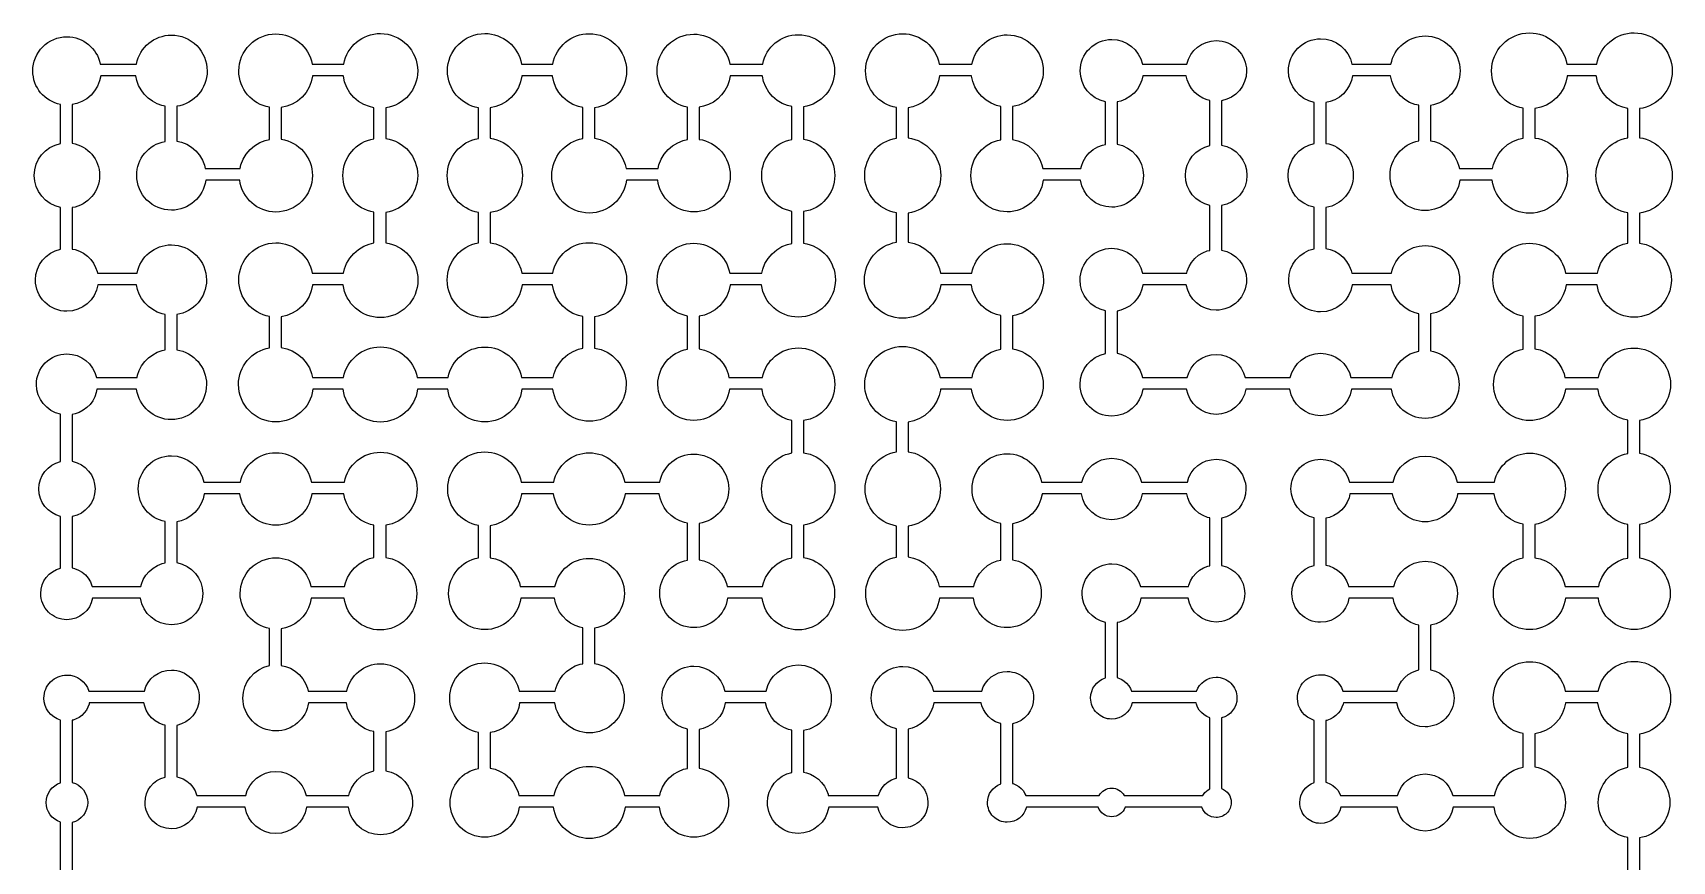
# Model space of a CAD drawing. Extents: x 0.02 to 7.98, y 0.02 to 7.98.
# Drawn here: x 2.022 to 3.984, y 2.991 to 3.982 of the extents above; entities that cross this region are included whole.
import ezdxf

# ---------------------------------------------------------------- set-up
doc = ezdxf.new("R2010")
doc.units = 0
doc.layers.add('PYDXF', color=18, linetype='CONTINUOUS')

msp = doc.modelspace()

# ---------------------------------------------------------------- linework, layer by layer
at = {"layer": 'PYDXF'}
for points in [[(2.0555, 2.956), (2.0555, 3.0376, -0.325591), (2.0383, 3.0612, -0.325591), (2.0555, 3.0849), (2.0555, 3.1599, -0.334101), (2.0356, 3.1862, -0.414214), (2.0631, 3.2137, -0.327163), (2.0893, 3.1945), (2.1558, 3.1945, -0.342641), (2.1881, 3.2197, -0.414214), (2.2215, 3.1862, -0.358841), (2.1945, 3.1535), (2.1945, 3.092), (2.1974, 3.0913), (2.202, 3.0895), (2.2064, 3.0868), (2.2104, 3.0835), (2.2137, 3.0795), (2.2164, 3.0751), (2.2182, 3.0705), (2.2184, 3.0695), (2.277, 3.0695, -0.349818), (2.3131, 3.0984, -0.349818), (2.3493, 3.0695), (2.4005, 3.0695), (2.4012, 3.0726), (2.4035, 3.0783), (2.4067, 3.0837), (2.4108, 3.0885), (2.4157, 3.0927), (2.4211, 3.0959), (2.4268, 3.0981), (2.4305, 3.099), (2.4305, 3.1461), (2.4261, 3.1471), (2.42, 3.1495), (2.4143, 3.1529), (2.4092, 3.1573), (2.4048, 3.1624), (2.4014, 3.1682), (2.399, 3.1742), (2.3976, 3.1803), (2.3976, 3.1805), (2.3522, 3.1805, -0.372112), (2.3131, 3.1468, -0.414214), (2.2736, 3.1862, -0.358306), (2.3055, 3.2249), (2.3055, 3.2693, -0.362518), (2.2704, 3.3112, -0.414214), (2.3131, 3.3539, -0.358136), (2.3549, 3.3195), (2.3954, 3.3195), (2.3964, 3.3241), (2.399, 3.3305), (2.4026, 3.3366), (2.4073, 3.3421), (2.4128, 3.3467), (2.4189, 3.3504), (2.4253, 3.3529), (2.4305, 3.3541), (2.4305, 3.393), (2.4264, 3.3939), (2.4205, 3.396), (2.4148, 3.399), (2.4095, 3.4029), (2.4048, 3.4076), (2.4009, 3.4129), (2.3979, 3.4186), (2.3958, 3.4245), (2.3945, 3.4305), (2.3945, 3.4305), (2.3561, 3.4305, -0.375844), (2.3131, 3.3929, -0.375844), (2.2701, 3.4305), (2.2274, 3.4305), (2.2274, 3.4305), (2.2261, 3.4246), (2.2238, 3.4187), (2.2204, 3.4132), (2.2162, 3.4081), (2.2112, 3.4039), (2.2056, 3.4006), (2.1998, 3.3983), (2.1945, 3.3971), (2.1945, 3.3481, -0.364784), (2.2256, 3.3112, -0.414214), (2.1881, 3.2738, -0.369815), (2.1511, 3.3055), (2.0938, 3.3055, -0.36158), (2.0631, 3.2799, -0.414214), (2.0318, 3.3112, -0.343784), (2.0555, 3.3415), (2.0555, 3.4035, -0.348782), (2.0294, 3.4362, -0.348782), (2.0555, 3.469), (2.0555, 3.5256, -0.353797), (2.0266, 3.5612, -0.414214), (2.0631, 3.5978, -0.348704), (2.0986, 3.5695), (2.147, 3.5695), (2.1476, 3.5724), (2.1496, 3.5781), (2.1525, 3.5836), (2.1563, 3.5886), (2.1607, 3.5931), (2.1658, 3.5968), (2.1712, 3.5997), (2.1769, 3.6017), (2.1805, 3.6025), (2.1805, 3.645), (2.1769, 3.6458), (2.1712, 3.6478), (2.1658, 3.6507), (2.1607, 3.6544), (2.1563, 3.6589), (2.1525, 3.6639), (2.1496, 3.6694), (2.1476, 3.675), (2.1465, 3.6805), (2.1002, 3.6805, -0.369932), (2.0631, 3.6487, -0.414214), (2.0255, 3.6862, -0.355484), (2.0555, 3.7229), (2.0555, 3.773, -0.35777), (2.024, 3.8112, -0.35777), (2.0555, 3.8495), (2.0555, 3.8962, -0.36158), (2.0223, 3.9362, -0.414214), (2.0631, 3.9771, -0.355549), (2.103, 3.9445), (2.1462, 3.9445, -0.358279), (2.1881, 3.9791, -0.414214), (2.2309, 3.9362, -0.37097), (2.1945, 3.8939), (2.1945, 3.8523), (2.2003, 3.8509), (2.2064, 3.8485), (2.2123, 3.845), (2.2175, 3.8406), (2.2219, 3.8354), (2.2254, 3.8296), (2.2278, 3.8234), (2.2287, 3.8195), (2.2703, 3.8195), (2.2713, 3.8241), (2.2739, 3.8305), (2.2775, 3.8366), (2.2822, 3.8422), (2.2877, 3.8468), (2.2938, 3.8505), (2.3003, 3.853), (2.3055, 3.8542), (2.3055, 3.8927, -0.364368), (2.2688, 3.9362, -0.414214), (2.3131, 3.9805, -0.36158), (2.3565, 3.9445), (2.3943, 3.9445, -0.36158), (2.4381, 3.981, -0.414214), (2.4828, 3.9362, -0.372838), (2.4445, 3.892), (2.4445, 3.8555, -0.372838), (2.4828, 3.8112, -0.372838), (2.4445, 3.767), (2.4445, 3.7307, -0.373046), (2.4831, 3.6862, -0.414214), (2.4381, 3.6413, -0.37715), (2.3936, 3.6805), (2.3571, 3.6805), (2.357, 3.6798), (2.3555, 3.6732), (2.353, 3.6666), (2.3492, 3.6604), (2.3445, 3.6548), (2.3389, 3.6501), (2.3327, 3.6464), (2.3262, 3.6438), (2.3195, 3.6423), (2.3195, 3.6423), (2.3195, 3.6055), (2.3196, 3.6055), (2.3263, 3.604), (2.3328, 3.6014), (2.3391, 3.5976), (2.3447, 3.5929), (2.3495, 3.5872), (2.3532, 3.581), (2.3559, 3.5744), (2.357, 3.5695), (2.394, 3.5695, -0.36158), (2.4381, 3.6062, -0.36158), (2.4822, 3.5695), (2.5193, 3.5695, -0.36158), (2.5631, 3.606, -0.36158), (2.607, 3.5695), (2.6449, 3.5695), (2.646, 3.5742), (2.6486, 3.5807), (2.6523, 3.5868), (2.657, 3.5924), (2.6625, 3.5971), (2.6687, 3.6008), (2.6752, 3.6034), (2.6805, 3.6046), (2.6805, 3.6424), (2.675, 3.6436), (2.6684, 3.6462), (2.6622, 3.6499), (2.6566, 3.6547), (2.6518, 3.6603), (2.6481, 3.6666), (2.6455, 3.6731), (2.644, 3.6798), (2.6439, 3.6805), (2.6077, 3.6805, -0.377241), (2.5631, 3.6412, -0.414214), (2.5181, 3.6862, -0.365214), (2.5555, 3.7306), (2.5555, 3.767, -0.365097), (2.5182, 3.8112, -0.365097), (2.5555, 3.8555), (2.5555, 3.8922, -0.364862), (2.5184, 3.9362, -0.414214), (2.5631, 3.981, -0.36158), (2.607, 3.9445), (2.6444, 3.9445, -0.36158), (2.6881, 3.9808, -0.414214), (2.7327, 3.9362, -0.372747), (2.6945, 3.8921), (2.6945, 3.8557), (2.6946, 3.8557), (2.7013, 3.8542), (2.7079, 3.8516), (2.7142, 3.8478), (2.7199, 3.843), (2.7247, 3.8374), (2.7284, 3.8311), (2.7311, 3.8244), (2.7322, 3.8195), (2.7704, 3.8195), (2.7714, 3.8241), (2.774, 3.8305), (2.7776, 3.8366), (2.7823, 3.8421), (2.7878, 3.8467), (2.7939, 3.8504), (2.8003, 3.8529), (2.8055, 3.8541), (2.8055, 3.893, -0.363977), (2.7692, 3.9362, -0.414214), (2.8131, 3.9802, -0.359715), (2.8562, 3.9445), (2.8956, 3.9445, -0.35901), (2.9381, 3.9796, -0.414214), (2.9815, 3.9362, -0.37158), (2.9445, 3.8933), (2.9445, 3.8545, -0.371905), (2.9818, 3.8112, -0.371905), (2.9445, 3.768), (2.9445, 3.7302, -0.37254), (2.9825, 3.6862, -0.414214), (2.9381, 3.6418, -0.376698), (2.8941, 3.6805), (2.8565, 3.6805), (2.8565, 3.6799), (2.855, 3.6734), (2.8525, 3.6669), (2.8488, 3.6608), (2.8441, 3.6552), (2.8386, 3.6506), (2.8325, 3.6469), (2.826, 3.6443), (2.8195, 3.6429), (2.8195, 3.6038), (2.8258, 3.6024), (2.8321, 3.5999), (2.8381, 3.5963), (2.8436, 3.5917), (2.8481, 3.5863), (2.8517, 3.5802), (2.8543, 3.5739), (2.8552, 3.5695), (2.8953, 3.5695, -0.359428), (2.9381, 3.605, -0.414214), (2.9818, 3.5612, -0.371905), (2.9445, 3.518), (2.9445, 3.4796, -0.372021), (2.982, 3.4362, -0.372021), (2.9445, 3.3929), (2.9445, 3.3543, -0.371684), (2.9816, 3.3112, -0.414214), (2.9381, 3.2677, -0.375947), (2.895, 3.3055), (2.8535, 3.3055, -0.373473), (2.8131, 3.2704, -0.414214), (2.7723, 3.3112, -0.36158), (2.8055, 3.3512), (2.8055, 3.3953), (2.802, 3.396), (2.7963, 3.398), (2.7909, 3.4009), (2.7859, 3.4046), (2.7814, 3.409), (2.7777, 3.414), (2.7749, 3.4195), (2.7729, 3.4251), (2.7718, 3.4305), (2.731, 3.4305, -0.375753), (2.6881, 3.393, -0.375753), (2.6453, 3.4305), (2.6071, 3.4305), (2.607, 3.4298), (2.6055, 3.4232), (2.603, 3.4166), (2.5992, 3.4104), (2.5945, 3.4048), (2.5889, 3.4001), (2.5827, 3.3964), (2.5762, 3.3938), (2.5695, 3.3923), (2.5695, 3.3923), (2.5695, 3.354), (2.5758, 3.3526), (2.5822, 3.3501), (2.5883, 3.3465), (2.5937, 3.3418), (2.5983, 3.3364), (2.6019, 3.3303), (2.6045, 3.324), (2.6055, 3.3195), (2.647, 3.3195, -0.357209), (2.6881, 3.3532, -0.414214), (2.7301, 3.3112, -0.37014), (2.6945, 3.2698), (2.6945, 3.2275, -0.369893), (2.7299, 3.1862, -0.414214), (2.6881, 3.1445, -0.374393), (2.6468, 3.1805), (2.6047, 3.1805), (2.6036, 3.175), (2.6016, 3.1694), (2.5987, 3.1639), (2.595, 3.1589), (2.5905, 3.1544), (2.5854, 3.1507), (2.58, 3.1478), (2.5743, 3.1458), (2.5695, 3.1448), (2.5695, 3.1023), (2.5753, 3.1009), (2.5814, 3.0985), (2.5873, 3.095), (2.5925, 3.0906), (2.5969, 3.0854), (2.6004, 3.0796), (2.6028, 3.0734), (2.6037, 3.0695), (2.6459, 3.0695, -0.358723), (2.6881, 3.1044, -0.358723), (2.7304, 3.0695), (2.7725, 3.0695), (2.7734, 3.0734), (2.7758, 3.0796), (2.7793, 3.0854), (2.7837, 3.0906), (2.789, 3.095), (2.7948, 3.0985), (2.8009, 3.1009), (2.8055, 3.102), (2.8055, 3.149, -0.356268), (2.775, 3.1862, -0.414214), (2.8131, 3.2243, -0.35135), (2.8502, 3.1945), (2.8996, 3.1945, -0.353562), (2.9381, 3.2257, -0.414214), (2.9776, 3.1862, -0.367347), (2.9445, 3.1473), (2.9445, 3.0975), (2.948, 3.0968), (2.9529, 3.095), (2.9577, 3.0925), (2.9622, 3.0892), (2.9661, 3.0853), (2.9694, 3.0809), (2.9719, 3.0761), (2.9737, 3.0711), (2.974, 3.0695), (3.0341, 3.0695), (3.0343, 3.0701), (3.036, 3.0746), (3.0385, 3.0788), (3.0418, 3.0826), (3.0456, 3.0858), (3.0498, 3.0883), (3.0542, 3.0901), (3.0555, 3.0904), (3.0555, 3.1494, -0.355667), (3.0254, 3.1862, -0.414214), (3.0631, 3.2239, -0.350708), (3.0998, 3.1945), (3.1577, 3.1945, -0.338591), (3.1881, 3.2179, -0.414214), (3.2197, 3.1862, -0.35568), (3.1945, 3.1554), (3.1945, 3.084), (3.1951, 3.0838), (3.1985, 3.0825), (3.2019, 3.0805), (3.2048, 3.078), (3.2074, 3.075), (3.2093, 3.0717), (3.2102, 3.0695), (3.2981, 3.0695, -0.273177), (3.3131, 3.0784, -0.273177), (3.3281, 3.0695), (3.4222, 3.0695), (3.4229, 3.0708), (3.4245, 3.073), (3.4264, 3.0749), (3.4286, 3.0765), (3.4305, 3.0775), (3.4305, 3.1626), (3.4271, 3.1639), (3.4237, 3.166), (3.4205, 3.1687), (3.4179, 3.1718), (3.4158, 3.1753), (3.4144, 3.1789), (3.414, 3.1805), (3.3376, 3.1805, -0.34835), (3.3131, 3.161, -0.414214), (3.2879, 3.1862, -0.327004), (3.3055, 3.2103), (3.3055, 3.2767, -0.351952), (3.2777, 3.3112, -0.414214), (3.3131, 3.3467, -0.346711), (3.3475, 3.3195), (3.4051, 3.3195), (3.4055, 3.3213), (3.4075, 3.3263), (3.4103, 3.3311), (3.414, 3.3354), (3.4183, 3.339), (3.423, 3.3419), (3.4281, 3.3439), (3.4305, 3.3444), (3.4305, 3.4016), (3.4277, 3.4022), (3.4224, 3.4043), (3.4174, 3.4073), (3.413, 3.4111), (3.4092, 3.4156), (3.4062, 3.4205), (3.4041, 3.4258), (3.4031, 3.4305), (3.3494, 3.4305, -0.368984), (3.3131, 3.3995, -0.368984), (3.2768, 3.4305), (3.2298, 3.4305), (3.2298, 3.4301), (3.2284, 3.4239), (3.2259, 3.4176), (3.2224, 3.4118), (3.2179, 3.4065), (3.2126, 3.402), (3.2067, 3.3984), (3.2005, 3.396), (3.1945, 3.3946), (3.1945, 3.3515, -0.368893), (3.2289, 3.3112, -0.414214), (3.1881, 3.2704, -0.373473), (3.1477, 3.3055), (3.107, 3.3055, -0.376607), (3.0631, 3.267, -0.414214), (3.0188, 3.3112, -0.364368), (3.0555, 3.3548), (3.0555, 3.3919, -0.365214), (3.0181, 3.4362, -0.365214), (3.0555, 3.4806), (3.0555, 3.5165, -0.365682), (3.0176, 3.5612, -0.414214), (3.0631, 3.6067, -0.36158), (3.1077, 3.5695), (3.146, 3.5695), (3.147, 3.5739), (3.1495, 3.5802), (3.1531, 3.5863), (3.1577, 3.5917), (3.1631, 3.5963), (3.1691, 3.5999), (3.1755, 3.6024), (3.1805, 3.6035), (3.1805, 3.6436), (3.1754, 3.6448), (3.169, 3.6473), (3.1629, 3.6509), (3.1574, 3.6556), (3.1528, 3.661), (3.1492, 3.6671), (3.1466, 3.6735), (3.1452, 3.68), (3.1451, 3.6805), (3.1085, 3.6805, -0.377849), (3.0631, 3.6404, -0.414214), (3.0173, 3.6862, -0.366033), (3.0555, 3.7313), (3.0555, 3.7665, -0.365682), (3.0176, 3.8112, -0.365682), (3.0555, 3.856), (3.0555, 3.8925, -0.364602), (3.0186, 3.9362, -0.414214), (3.0631, 3.9807, -0.36158), (3.1067, 3.9445), (3.1459, 3.9445, -0.358723), (3.1881, 3.9794, -0.414214), (3.2313, 3.9362, -0.371347), (3.1945, 3.8936), (3.1945, 3.8543), (3.2009, 3.8528), (3.2073, 3.8503), (3.2134, 3.8466), (3.2189, 3.842), (3.2235, 3.8365), (3.2271, 3.8304), (3.2297, 3.824), (3.2307, 3.8195), (3.2762, 3.8195), (3.2768, 3.8224), (3.279, 3.828), (3.2822, 3.8333), (3.2863, 3.8381), (3.2911, 3.8421), (3.2964, 3.8453), (3.302, 3.8475), (3.3055, 3.8483), (3.3055, 3.8994, -0.355667), (3.2754, 3.9362, -0.414214), (3.3131, 3.9739, -0.350708), (3.3498, 3.9445), (3.4029, 3.9445, -0.348192), (3.4381, 3.9725, -0.414214), (3.4744, 3.9362, -0.363144), (3.4445, 3.9006), (3.4445, 3.8474, -0.363886), (3.4749, 3.8112, -0.363886), (3.4445, 3.7751), (3.4445, 3.7218, -0.363144), (3.4744, 3.6862, -0.414214), (3.4381, 3.65, -0.368347), (3.4024, 3.6805), (3.3505, 3.6805), (3.3493, 3.6751), (3.3471, 3.6695), (3.3439, 3.6643), (3.3399, 3.6595), (3.3351, 3.6554), (3.3298, 3.6523), (3.3242, 3.6501), (3.3195, 3.649), (3.3195, 3.5985), (3.3242, 3.5974), (3.3298, 3.5952), (3.3351, 3.592), (3.3399, 3.588), (3.3439, 3.5832), (3.3471, 3.5779), (3.3493, 3.5724), (3.3499, 3.5695), (3.4033, 3.5695, -0.347406), (3.4381, 3.5971, -0.347406), (3.4729, 3.5695), (3.5268, 3.5695, -0.35004), (3.5631, 3.5985, -0.35004), (3.5994, 3.5695), (3.6485, 3.5695), (3.6493, 3.5732), (3.6517, 3.5791), (3.6551, 3.5848), (3.6594, 3.5899), (3.6645, 3.5943), (3.6702, 3.5977), (3.6762, 3.6), (3.6805, 3.601), (3.6805, 3.6459), (3.676, 3.6469), (3.6699, 3.6493), (3.6642, 3.6527), (3.659, 3.6571), (3.6546, 3.6623), (3.6512, 3.6681), (3.6487, 3.6741), (3.6474, 3.6803), (3.6473, 3.6805), (3.6009, 3.6805, -0.370724), (3.5631, 3.648, -0.414214), (3.5249, 3.6862, -0.356464), (3.5555, 3.7236), (3.5555, 3.7731, -0.3576), (3.5241, 3.8112, -0.3576), (3.5555, 3.8494), (3.5555, 3.8986, -0.356843), (3.5246, 3.9362, -0.414214), (3.5631, 3.9747, -0.351978), (3.6006, 3.9445), (3.6472, 3.9445, -0.357039), (3.6881, 3.9781, -0.414214), (3.73, 3.9362, -0.370049), (3.6945, 3.8949), (3.6945, 3.8527), (3.6993, 3.8517), (3.705, 3.8497), (3.7104, 3.8468), (3.7155, 3.8431), (3.72, 3.8386), (3.7237, 3.8336), (3.7266, 3.8281), (3.7286, 3.8224), (3.7292, 3.8195), (3.7687, 3.8195), (3.7698, 3.8245), (3.7725, 3.8312), (3.7763, 3.8375), (3.7811, 3.8432), (3.7868, 3.8481), (3.7931, 3.8519), (3.7998, 3.8545), (3.8055, 3.8558), (3.8055, 3.8915, -0.365682), (3.7676, 3.9362, -0.414214), (3.8131, 3.9817, -0.36158), (3.8577, 3.9445), (3.8934, 3.9445, -0.361678), (3.9381, 3.9818, -0.414214), (3.9837, 3.9362, -0.373616), (3.9445, 3.8911), (3.9445, 3.8564, -0.373616), (3.9837, 3.8112, -0.373616), (3.9445, 3.7661), (3.9445, 3.7304, -0.372722), (3.9827, 3.6862, -0.414214), (3.9381, 3.6416, -0.376879), (3.8939, 3.6805), (3.8567, 3.6805), (3.8567, 3.6805), (3.8555, 3.6745), (3.8534, 3.6686), (3.8503, 3.6629), (3.8464, 3.6576), (3.8418, 3.6529), (3.8365, 3.649), (3.8308, 3.646), (3.8248, 3.6439), (3.8195, 3.6428), (3.8195, 3.6039), (3.8258, 3.6025), (3.8322, 3.6), (3.8382, 3.5964), (3.8436, 3.5918), (3.8482, 3.5863), (3.8518, 3.5803), (3.8544, 3.5739), (3.8554, 3.5695), (3.8954, 3.5695, -0.359297), (3.9381, 3.6048, -0.414214), (3.9817, 3.5612, -0.371801), (3.9445, 3.5181), (3.9445, 3.4789, -0.371347), (3.9813, 3.4362, -0.371347), (3.9445, 3.3936), (3.9445, 3.3539, -0.371347), (3.9813, 3.3112, -0.414214), (3.9381, 3.2681, -0.375649), (3.8954, 3.3055), (3.856, 3.3055, -0.375753), (3.8131, 3.268, -0.414214), (3.7698, 3.3112, -0.363209), (3.8055, 3.3538), (3.8055, 3.3942), (3.8017, 3.395), (3.7959, 3.397), (3.7904, 3.4), (3.7852, 3.4038), (3.7806, 3.4083), (3.7768, 3.4135), (3.7739, 3.419), (3.7718, 3.4248), (3.7707, 3.4305), (3.727, 3.4305, -0.371982), (3.6881, 3.3969, -0.371982), (3.6492, 3.4305), (3.5982, 3.4305), (3.5971, 3.4258), (3.595, 3.4205), (3.5921, 3.4156), (3.5883, 3.4111), (3.5838, 3.4073), (3.5788, 3.4043), (3.5736, 3.4022), (3.5695, 3.4013), (3.5695, 3.345), (3.5732, 3.3442), (3.5783, 3.3421), (3.5831, 3.3393), (3.5875, 3.3356), (3.5911, 3.3313), (3.594, 3.3264), (3.596, 3.3214), (3.5965, 3.3195), (3.6505, 3.3195, -0.352175), (3.6881, 3.3498, -0.414214), (3.7267, 3.3112, -0.366267), (3.6945, 3.2732), (3.6945, 3.2201, -0.36158), (3.7227, 3.1862, -0.414214), (3.6881, 3.1517, -0.366137), (3.6541, 3.1805), (3.5903, 3.1805), (3.5899, 3.1788), (3.5886, 3.1751), (3.5867, 3.1714), (3.5842, 3.1681), (3.5813, 3.1651), (3.5779, 3.1627), (3.5743, 3.1607), (3.5705, 3.1594), (3.5695, 3.1592), (3.5695, 3.0854), (3.5705, 3.0852), (3.5742, 3.0837), (3.5777, 3.0816), (3.5808, 3.0789), (3.5835, 3.0758), (3.5856, 3.0723), (3.5867, 3.0695), (3.6551, 3.0695, -0.344151), (3.6881, 3.0954, -0.344151), (3.7212, 3.0695), (3.7711, 3.0695), (3.7721, 3.0739), (3.7746, 3.0802), (3.7782, 3.0862), (3.7828, 3.0916), (3.7882, 3.0962), (3.7942, 3.0998), (3.8005, 3.1023), (3.8055, 3.1034), (3.8055, 3.1436, -0.363339), (3.7697, 3.1862, -0.414214), (3.8131, 3.2296, -0.35901), (3.8556, 3.1945), (3.8953, 3.1945, -0.359428), (3.9381, 3.23, -0.414214), (3.9818, 3.1862, -0.371905), (3.9445, 3.143), (3.9445, 3.1035, -0.37097), (3.9809, 3.0612, -0.37097), (3.9445, 3.0189), (3.9445, 2.9732, -0.36494)], [(3.9305, 2.9729), (3.9305, 3.0192, -0.362648), (3.8953, 3.0612, -0.362648), (3.9305, 3.1033), (3.9305, 3.1433), (3.9253, 3.1444), (3.9188, 3.147), (3.9127, 3.1507), (3.9072, 3.1553), (3.9025, 3.1608), (3.8989, 3.1669), (3.8963, 3.1734), (3.8949, 3.1799), (3.8948, 3.1805), (3.8561, 3.1805), (3.856, 3.18), (3.8546, 3.1735), (3.852, 3.1671), (3.8484, 3.161), (3.8438, 3.1556), (3.8383, 3.1509), (3.8323, 3.1473), (3.8259, 3.1448), (3.8195, 3.1433), (3.8195, 3.1037, -0.371126), (3.856, 3.0612, -0.414214), (3.8131, 3.0183, -0.375442), (3.7706, 3.0555), (3.7217, 3.0555, -0.365526), (3.6881, 3.0271, -0.365526), (3.6545, 3.0555), (3.5874, 3.0555, -0.347852), (3.5631, 3.0362, -0.414214), (3.5381, 3.0612, -0.326304), (3.5555, 3.0851), (3.5555, 3.1595, -0.335142), (3.5353, 3.1862, -0.414214), (3.5631, 3.2141, -0.328285), (3.5896, 3.1945), (3.6546, 3.1945), (3.6551, 3.1964), (3.6571, 3.2015), (3.66, 3.2063), (3.6637, 3.2107), (3.668, 3.2144), (3.6729, 3.2173), (3.678, 3.2193), (3.6805, 3.2199), (3.6805, 3.2735), (3.6768, 3.2743), (3.6711, 3.2766), (3.6657, 3.2798), (3.6608, 3.2839), (3.6567, 3.2888), (3.6535, 3.2942), (3.6512, 3.2999), (3.65, 3.3055), (3.597, 3.3055, -0.365929), (3.5631, 3.2768, -0.414214), (3.5287, 3.3112, -0.350145), (3.5555, 3.3447), (3.5555, 3.4016, -0.352149), (3.5276, 3.4362, -0.414214), (3.5631, 3.4718, -0.346907), (3.5976, 3.4445), (3.6497, 3.4445, -0.353366), (3.6881, 3.4756, -0.353366), (3.7265, 3.4445), (3.7712, 3.4445, -0.358279), (3.8131, 3.4791, -0.414214), (3.8559, 3.4362, -0.37097), (3.8195, 3.3939), (3.8195, 3.354), (3.8258, 3.3526), (3.8322, 3.3501), (3.8383, 3.3465), (3.8437, 3.3418), (3.8483, 3.3364), (3.8519, 3.3303), (3.8545, 3.324), (3.8555, 3.3195), (3.8959, 3.3195), (3.8969, 3.3239), (3.8994, 3.3303), (3.903, 3.3363), (3.9076, 3.3418), (3.913, 3.3464), (3.9191, 3.35), (3.9254, 3.3525), (3.9305, 3.3536), (3.9305, 3.3938, -0.363065), (3.895, 3.4362, -0.363065), (3.9305, 3.4786), (3.9305, 3.5184), (3.9253, 3.5196), (3.9189, 3.5221), (3.9128, 3.5257), (3.9073, 3.5304), (3.9026, 3.5359), (3.899, 3.542), (3.8964, 3.5484), (3.895, 3.5549), (3.8949, 3.5555), (3.8559, 3.5555, -0.375649), (3.8131, 3.5181, -0.414214), (3.77, 3.5612, -0.363065), (3.8055, 3.6036), (3.8055, 3.643, -0.363977), (3.7692, 3.6862, -0.414214), (3.8131, 3.7302, -0.359715), (3.8562, 3.6945), (3.8944, 3.6945), (3.8955, 3.6993), (3.8981, 3.7059), (3.9018, 3.7122), (3.9066, 3.7178), (3.9122, 3.7225), (3.9184, 3.7263), (3.925, 3.7289), (3.9305, 3.7301), (3.9305, 3.7664, -0.365799), (3.8925, 3.8112, -0.365799), (3.9305, 3.8561), (3.9305, 3.8914), (3.9247, 3.8927), (3.918, 3.8953), (3.9116, 3.8991), (3.9059, 3.904), (3.901, 3.9097), (3.8972, 3.9161), (3.8945, 3.9228), (3.893, 3.9296), (3.8929, 3.9305), (3.8582, 3.9305), (3.8581, 3.9296), (3.8566, 3.9229), (3.8539, 3.9162), (3.8501, 3.9098), (3.8453, 3.9041), (3.8395, 3.8992), (3.8332, 3.8954), (3.8265, 3.8928), (3.8197, 3.8912), (3.8195, 3.8912), (3.8195, 3.856, -0.373331), (3.8584, 3.8112, -0.414214), (3.8131, 3.766, -0.377422), (3.7683, 3.8055), (3.7297, 3.8055, -0.374613), (3.6881, 3.7692, -0.414214), (3.6461, 3.8112, -0.361658), (3.6805, 3.8525), (3.6805, 3.8951), (3.6758, 3.8962), (3.6696, 3.8986), (3.6638, 3.9021), (3.6585, 3.9066), (3.654, 3.9119), (3.6505, 3.9178), (3.6481, 3.9239), (3.6467, 3.9302), (3.6466, 3.9305), (3.6011, 3.9305), (3.5999, 3.9249), (3.5976, 3.9193), (3.5944, 3.9139), (3.5903, 3.909), (3.5855, 3.9049), (3.5801, 3.9017), (3.5744, 3.8995), (3.5695, 3.8984), (3.5695, 3.8496, -0.366723), (3.6021, 3.8112, -0.366723), (3.5695, 3.7729), (3.5695, 3.7239), (3.5743, 3.7228), (3.58, 3.7205), (3.5853, 3.7173), (3.5901, 3.7133), (3.5942, 3.7084), (3.5974, 3.7031), (3.5996, 3.6975), (3.6003, 3.6945), (3.6479, 3.6945, -0.356059), (3.6881, 3.7274, -0.414214), (3.7293, 3.6862, -0.369283), (3.6945, 3.6456), (3.6945, 3.6013, -0.36862), (3.7287, 3.5612, -0.414214), (3.6881, 3.5207, -0.37324), (3.6479, 3.5555), (3.6, 3.5555, -0.369659), (3.5631, 3.5239, -0.369659), (3.5263, 3.5555), (3.4735, 3.5555, -0.367815), (3.4381, 3.5254, -0.367815), (3.4028, 3.5555), (3.3505, 3.5555, -0.37027), (3.3131, 3.5234, -0.414214), (3.2753, 3.5612, -0.355863), (3.3055, 3.5982), (3.3055, 3.6493, -0.355863), (3.2753, 3.6862, -0.414214), (3.3131, 3.7241, -0.350918), (3.3499, 3.6945), (3.4029, 3.6945), (3.4035, 3.6969), (3.4056, 3.7022), (3.4086, 3.7073), (3.4125, 3.7119), (3.4171, 3.7157), (3.4221, 3.7188), (3.4275, 3.7209), (3.4305, 3.7216), (3.4305, 3.7753, -0.354229), (3.4013, 3.8112, -0.354229), (3.4305, 3.8471), (3.4305, 3.9009), (3.4275, 3.9016), (3.4221, 3.9037), (3.4171, 3.9067), (3.4125, 3.9106), (3.4086, 3.9152), (3.4056, 3.9202), (3.4035, 3.9256), (3.4024, 3.9305), (3.3504, 3.9305), (3.3492, 3.9252), (3.3469, 3.9196), (3.3438, 3.9143), (3.3398, 3.9096), (3.335, 3.9056), (3.3298, 3.9024), (3.3242, 3.9002), (3.3195, 3.8991), (3.3195, 3.8486, -0.365461), (3.3511, 3.8112, -0.414214), (3.3131, 3.7733, -0.370425), (3.2756, 3.8055), (3.2312, 3.8055, -0.375947), (3.1881, 3.7677, -0.414214), (3.1446, 3.8112, -0.363469), (3.1805, 3.854), (3.1805, 3.8938), (3.1754, 3.895), (3.1691, 3.8975), (3.163, 3.9011), (3.1576, 3.9057), (3.153, 3.9112), (3.1494, 3.9172), (3.1469, 3.9236), (3.1454, 3.93), (3.1454, 3.9305), (3.1072, 3.9305), (3.1072, 3.9304), (3.106, 3.9244), (3.1039, 3.9184), (3.1008, 3.9126), (3.0969, 3.9072), (3.0921, 3.9025), (3.0868, 3.8985), (3.081, 3.8955), (3.075, 3.8933), (3.0695, 3.8922), (3.0695, 3.8563, -0.373525), (3.1086, 3.8112, -0.373525), (3.0695, 3.7662), (3.0695, 3.7316), (3.0698, 3.7316), (3.0766, 3.73), (3.0833, 3.7273), (3.0897, 3.7235), (3.0955, 3.7186), (3.1004, 3.7129), (3.1042, 3.7064), (3.1069, 3.6997), (3.1081, 3.6945), (3.1456, 3.6945, -0.35901), (3.1881, 3.7296, -0.414214), (3.2315, 3.6862, -0.37158), (3.1945, 3.6433), (3.1945, 3.6038, -0.371243), (3.2312, 3.5612, -0.414214), (3.1881, 3.5182, -0.375546), (3.1455, 3.5555), (3.1082, 3.5555), (3.1081, 3.5546), (3.1066, 3.5479), (3.1039, 3.5412), (3.1001, 3.5348), (3.0953, 3.5291), (3.0895, 3.5242), (3.0832, 3.5204), (3.0765, 3.5178), (3.0697, 3.5162), (3.0695, 3.5162), (3.0695, 3.4808, -0.373136), (3.1082, 3.4362, -0.373136), (3.0695, 3.3917), (3.0695, 3.3551), (3.0695, 3.3551), (3.0761, 3.3536), (3.0827, 3.351), (3.0888, 3.3473), (3.0944, 3.3425), (3.0992, 3.337), (3.1029, 3.3308), (3.1054, 3.3242), (3.1065, 3.3195), (3.1483, 3.3195), (3.1491, 3.3232), (3.1515, 3.3293), (3.1549, 3.335), (3.1592, 3.3401), (3.1644, 3.3445), (3.1701, 3.3479), (3.1761, 3.3503), (3.1805, 3.3512), (3.1805, 3.3949, -0.361814), (3.146, 3.4362, -0.414214), (3.1881, 3.4784, -0.357352), (3.2293, 3.4445), (3.2773, 3.4445, -0.349175), (3.3131, 3.473, -0.349175), (3.3489, 3.4445), (3.4036, 3.4445, -0.346907), (3.4381, 3.4718, -0.414214), (3.4737, 3.4362, -0.362166), (3.4445, 3.4013), (3.4445, 3.3447, -0.360015), (3.4723, 3.3112, -0.414214), (3.4381, 3.2771, -0.365526), (3.4045, 3.3055), (3.348, 3.3055), (3.3473, 3.3018), (3.3456, 3.297), (3.3431, 3.2924), (3.34, 3.2881), (3.3362, 3.2844), (3.3319, 3.2812), (3.3273, 3.2788), (3.3226, 3.2771), (3.3195, 3.2765), (3.3195, 3.2106), (3.3205, 3.2104), (3.3243, 3.2089), (3.3278, 3.2068), (3.331, 3.2041), (3.3337, 3.2009), (3.3358, 3.1974), (3.3369, 3.1945), (3.4147, 3.1945, -0.317854), (3.4381, 3.2111, -0.414214), (3.463, 3.1862, -0.339841), (3.4445, 3.1623), (3.4445, 3.078, -0.311257), (3.4561, 3.0612, -0.414214), (3.4381, 3.0433, -0.321797), (3.4211, 3.0555), (3.3292, 3.0555, -0.317219), (3.3131, 3.0441, -0.317219), (3.297, 3.0555), (3.211, 3.0555, -0.343915), (3.1881, 3.0376, -0.414214), (3.1645, 3.0612, -0.320924), (3.1805, 3.0836), (3.1805, 3.1556), (3.1788, 3.156), (3.1742, 3.1579), (3.1697, 3.1605), (3.1658, 3.1639), (3.1624, 3.1679), (3.1597, 3.1723), (3.1579, 3.1769), (3.1571, 3.1805), (3.1004, 3.1805), (3.0992, 3.1752), (3.0969, 3.1696), (3.0938, 3.1643), (3.0898, 3.1596), (3.085, 3.1556), (3.0798, 3.1524), (3.0742, 3.1502), (3.0695, 3.1491), (3.0695, 3.0907, -0.352921), (3.0933, 3.0612, -0.414214), (3.0631, 3.031, -0.359128), (3.0335, 3.0555), (2.9745, 3.0555, -0.369153), (2.9381, 3.0243, -0.414214), (2.9012, 3.0612, -0.354451), (2.9305, 3.0973), (2.9305, 3.1476), (2.9265, 3.1485), (2.9207, 3.1508), (2.9152, 3.1541), (2.9102, 3.1583), (2.906, 3.1633), (2.9027, 3.1688), (2.9004, 3.1746), (2.8991, 3.1805), (2.8508, 3.1805), (2.8495, 3.175), (2.8473, 3.1694), (2.8441, 3.1641), (2.84, 3.1593), (2.8353, 3.1552), (2.8299, 3.1521), (2.8243, 3.1498), (2.8195, 3.1487), (2.8195, 3.1023, -0.369672), (2.8547, 3.0612, -0.414214), (2.8131, 3.0197, -0.374173), (2.772, 3.0555), (2.7309, 3.0555, -0.375649), (2.6881, 3.0181, -0.375649), (2.6454, 3.0555), (2.6042, 3.0555, -0.374173), (2.5631, 3.0197, -0.414214), (2.5216, 3.0612, -0.36158), (2.5555, 3.102), (2.5555, 3.145, -0.361658), (2.5211, 3.1862, -0.414214), (2.5631, 3.2282, -0.357209), (2.6042, 3.1945), (2.6473, 3.1945), (2.6479, 3.1974), (2.6499, 3.203), (2.6527, 3.2084), (2.6564, 3.2135), (2.6609, 3.2179), (2.6659, 3.2216), (2.6713, 3.2245), (2.677, 3.2265), (2.6805, 3.2272), (2.6805, 3.27), (2.6769, 3.2708), (2.6712, 3.2728), (2.6658, 3.2757), (2.6607, 3.2794), (2.6563, 3.2839), (2.6525, 3.2889), (2.6496, 3.2944), (2.6476, 3.3), (2.6465, 3.3055), (2.606, 3.3055, -0.375753), (2.5631, 3.268, -0.414214), (2.5198, 3.3112, -0.363209), (2.5555, 3.3538), (2.5555, 3.3926, -0.364498), (2.5187, 3.4362, -0.414214), (2.5631, 3.4806, -0.36158), (2.6066, 3.4445), (2.6457, 3.4445, -0.358867), (2.6881, 3.4795, -0.358867), (2.7305, 3.4445), (2.7723, 3.4445, -0.356895), (2.8131, 3.478, -0.414214), (2.8549, 3.4362, -0.369893), (2.8195, 3.395), (2.8195, 3.3515), (2.8251, 3.3503), (2.8311, 3.3479), (2.8368, 3.3445), (2.842, 3.3401), (2.8463, 3.335), (2.8498, 3.3293), (2.8521, 3.3232), (2.853, 3.3195), (2.8955, 3.3195), (2.8965, 3.324), (2.8991, 3.3304), (2.9027, 3.3365), (2.9074, 3.342), (2.9128, 3.3466), (2.9189, 3.3503), (2.9253, 3.3528), (2.9305, 3.354), (2.9305, 3.3931, -0.36386), (2.8943, 3.4362, -0.36386), (2.9305, 3.4793), (2.9305, 3.5183), (2.9253, 3.5194), (2.9188, 3.522), (2.9127, 3.5257), (2.9072, 3.5303), (2.9025, 3.5358), (2.8989, 3.5419), (2.8963, 3.5484), (2.8949, 3.5549), (2.8948, 3.5555), (2.8557, 3.5555, -0.375546), (2.8131, 3.5182, -0.414214), (2.7701, 3.5612, -0.362935), (2.8055, 3.6035), (2.8055, 3.6431, -0.36386), (2.7693, 3.6862, -0.414214), (2.8131, 3.7301, -0.359571), (2.8561, 3.6945), (2.8946, 3.6945), (2.8957, 3.6993), (2.8983, 3.7058), (2.902, 3.712), (2.9067, 3.7176), (2.9123, 3.7224), (2.9185, 3.7261), (2.9251, 3.7287), (2.9305, 3.7299), (2.9305, 3.7683, -0.36373), (2.8944, 3.8112, -0.36373), (2.9305, 3.8542), (2.9305, 3.8936), (2.9254, 3.8948), (2.919, 3.8973), (2.9129, 3.9009), (2.9074, 3.9056), (2.9028, 3.911), (2.8992, 3.9171), (2.8966, 3.9235), (2.8952, 3.93), (2.8951, 3.9305), (2.8567, 3.9305), (2.8567, 3.9305), (2.8555, 3.9245), (2.8534, 3.9186), (2.8503, 3.9129), (2.8464, 3.9076), (2.8418, 3.9029), (2.8365, 3.899), (2.8308, 3.896), (2.8248, 3.8939), (2.8195, 3.8928), (2.8195, 3.8544, -0.371801), (2.8567, 3.8112, -0.414214), (2.8131, 3.7676, -0.376038), (2.7699, 3.8055), (2.7326, 3.8055, -0.37715), (2.6881, 3.7663, -0.414214), (2.6432, 3.8112, -0.365097), (2.6805, 3.8555), (2.6805, 3.8924), (2.675, 3.8936), (2.6684, 3.8962), (2.6622, 3.8999), (2.6566, 3.9047), (2.6518, 3.9103), (2.6481, 3.9166), (2.6455, 3.9231), (2.644, 3.9298), (2.6439, 3.9305), (2.6074, 3.9305), (2.6074, 3.9298), (2.6059, 3.9231), (2.6032, 3.9165), (2.5995, 3.9102), (2.5947, 3.9046), (2.5891, 3.8998), (2.5828, 3.8961), (2.5763, 3.8935), (2.5696, 3.892), (2.5695, 3.892), (2.5695, 3.8557, -0.373046), (2.6081, 3.8112, -0.373046), (2.5695, 3.7668), (2.5695, 3.7308), (2.5696, 3.7308), (2.5764, 3.7293), (2.583, 3.7267), (2.5893, 3.7229), (2.595, 3.7181), (2.5998, 3.7124), (2.6035, 3.7061), (2.6062, 3.6995), (2.6073, 3.6945), (2.6444, 3.6945, -0.36158), (2.6881, 3.7308, -0.414214), (2.7327, 3.6862, -0.372747), (2.6945, 3.6421), (2.6945, 3.6048, -0.372229), (2.7322, 3.5612, -0.414214), (2.6881, 3.5172, -0.376426), (2.6445, 3.5555), (2.6074, 3.5555, -0.376969), (2.5631, 3.5165, -0.376969), (2.5188, 3.5555), (2.4826, 3.5555, -0.37715), (2.4381, 3.5163, -0.37715), (2.3936, 3.5555), (2.3574, 3.5555, -0.376969), (2.3131, 3.5165, -0.414214), (2.2684, 3.5612, -0.364862), (2.3055, 3.6052), (2.3055, 3.6426, -0.364498), (2.2687, 3.6862, -0.414214), (2.3131, 3.7306, -0.36158), (2.3566, 3.6945), (2.394, 3.6945), (2.3952, 3.6994), (2.3978, 3.7061), (2.4015, 3.7124), (2.4063, 3.718), (2.412, 3.7228), (2.4183, 3.7266), (2.4249, 3.7292), (2.4305, 3.7305), (2.4305, 3.7672, -0.364862), (2.3934, 3.8112, -0.364862), (2.4305, 3.8552), (2.4305, 3.8922), (2.425, 3.8935), (2.4184, 3.8961), (2.4121, 3.8998), (2.4065, 3.9046), (2.4017, 3.9102), (2.398, 3.9165), (2.3954, 3.9231), (2.3939, 3.9298), (2.3938, 3.9305), (2.357, 3.9305), (2.3569, 3.9298), (2.3554, 3.9232), (2.3529, 3.9167), (2.3492, 3.9105), (2.3444, 3.9049), (2.3388, 3.9002), (2.3327, 3.8965), (2.3261, 3.8939), (2.3195, 3.8924), (2.3195, 3.8924), (2.3195, 3.8545, -0.371905), (2.3568, 3.8112, -0.414214), (2.3131, 3.7675, -0.376141), (2.2698, 3.8055), (2.2292, 3.8055, -0.374173), (2.1881, 3.7697, -0.414214), (2.1466, 3.8112, -0.36158), (2.1805, 3.852), (2.1805, 3.8942), (2.1767, 3.895), (2.1709, 3.897), (2.1654, 3.9), (2.1602, 3.9038), (2.1556, 3.9083), (2.1518, 3.9135), (2.1489, 3.919), (2.1468, 3.9248), (2.1457, 3.9305), (2.1035, 3.9305), (2.1035, 3.9303), (2.1021, 3.9242), (2.0998, 3.9182), (2.0963, 3.9125), (2.092, 3.9074), (2.0868, 3.903), (2.0811, 3.8996), (2.0751, 3.8972), (2.0695, 3.8959), (2.0695, 3.8498, -0.366892), (2.1022, 3.8112, -0.366892), (2.0695, 3.7727), (2.0695, 3.7232), (2.0731, 3.7225), (2.0782, 3.7206), (2.0831, 3.7181), (2.0876, 3.7147), (2.0916, 3.7107), (2.0949, 3.7062), (2.0975, 3.7013), (2.0993, 3.6963), (2.0997, 3.6945), (2.147, 3.6945, -0.357209), (2.1881, 3.7282, -0.414214), (2.2301, 3.6862, -0.37014), (2.1945, 3.6448), (2.1945, 3.6027, -0.37014), (2.2301, 3.5612, -0.414214), (2.1881, 3.5192, -0.374613), (2.1465, 3.5555), (2.0991, 3.5555), (2.0983, 3.5515), (2.0966, 3.5466), (2.094, 3.5418), (2.0908, 3.5374), (2.0869, 3.5335), (2.0825, 3.5303), (2.0778, 3.5278), (2.0729, 3.526), (2.0695, 3.5254), (2.0695, 3.4693, -0.359324), (2.0968, 3.4362, -0.359324), (2.0695, 3.4032), (2.0695, 3.3418), (2.0723, 3.3412), (2.0769, 3.3393), (2.0813, 3.3367), (2.0853, 3.3334), (2.0886, 3.3294), (2.0912, 3.3251), (2.093, 3.3204), (2.0933, 3.3195), (2.1517, 3.3195), (2.1523, 3.3222), (2.1545, 3.3278), (2.1576, 3.333), (2.1616, 3.3377), (2.1664, 3.3417), (2.1716, 3.3448), (2.1771, 3.347), (2.1805, 3.3478), (2.1805, 3.3973, -0.358658), (2.1484, 3.4362, -0.414214), (2.1881, 3.476, -0.353928), (2.2269, 3.4445), (2.2706, 3.4445, -0.35901), (2.3131, 3.4796, -0.35901), (2.3556, 3.4445), (2.3951, 3.4445, -0.359715), (2.4381, 3.4802, -0.414214), (2.4821, 3.4362, -0.372086), (2.4445, 3.3928), (2.4445, 3.3544, -0.371801), (2.4817, 3.3112, -0.414214), (2.4381, 3.2676, -0.376038), (2.3949, 3.3055), (2.3554, 3.3055), (2.3543, 3.2998), (2.3522, 3.2941), (2.3493, 3.2885), (2.3455, 3.2834), (2.341, 3.2789), (2.3358, 3.2751), (2.3303, 3.2721), (2.3245, 3.2701), (2.3195, 3.2691), (2.3195, 3.2252), (2.3247, 3.224), (2.3305, 3.2217), (2.3361, 3.2184), (2.341, 3.2142), (2.3452, 3.2092), (2.3485, 3.2037), (2.3509, 3.1978), (2.3516, 3.1945), (2.3981, 3.1945, -0.355719), (2.4381, 3.2272, -0.414214), (2.4791, 3.1862, -0.369023), (2.4445, 3.1458), (2.4445, 3.0993, -0.366267), (2.4767, 3.0612, -0.414214), (2.4381, 3.0226, -0.371152), (2.4, 3.0555), (2.3498, 3.0555, -0.369491), (2.3131, 3.0241, -0.369491), (2.2764, 3.0555), (2.219, 3.0555, -0.36158), (2.1881, 3.0298, -0.414214), (2.1566, 3.0612, -0.344125), (2.1805, 3.0917), (2.1805, 3.1538), (2.1783, 3.1543), (2.1734, 3.1562), (2.1687, 3.159), (2.1645, 3.1626), (2.1609, 3.1668), (2.1581, 3.1715), (2.1562, 3.1764), (2.1552, 3.1805), (2.0899, 3.1805), (2.0896, 3.1789), (2.0883, 3.1752), (2.0864, 3.1716), (2.0839, 3.1683), (2.081, 3.1654), (2.0777, 3.163), (2.0741, 3.1611), (2.0704, 3.1598), (2.0695, 3.1596), (2.0695, 3.0852, -0.339841), (2.088, 3.0612, -0.339841), (2.0695, 3.0373), (2.0695, 2.9565)]]:
    msp.add_lwpolyline(points, format="xyb", dxfattribs=at)

doc.saveas('drawing.dxf')
